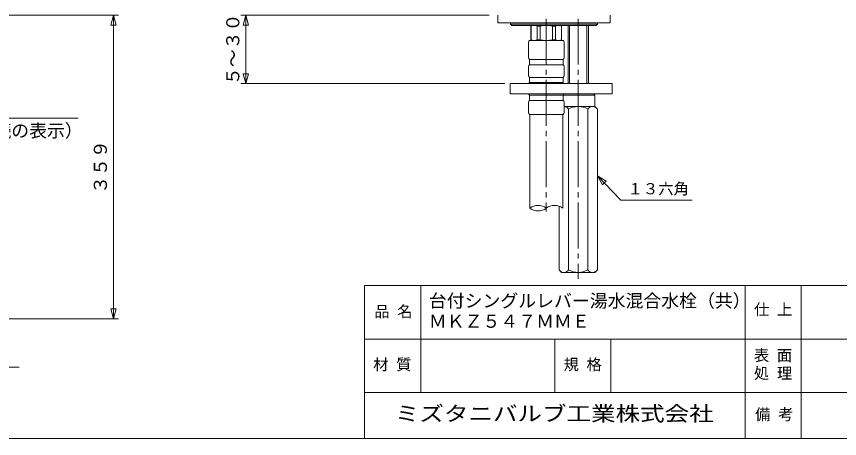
# Model space of a CAD drawing. Units: millimetres, scale not verified. Extents: x -373 to 395, y -278 to 275.
# Drawn here: x -95.3 to 227, y -278 to -112.6 of the extents above; entities that cross this region are included whole.
import ezdxf
from ezdxf.enums import TextEntityAlignment as Align

# ---------------------------------------------------------------- set-up
doc = ezdxf.new("R2010")
doc.units = ezdxf.units.MM
doc.header["$LTSCALE"] = 2
doc.linetypes.add('USER2', pattern=[12, 9, -1, 1, -1])
for name, color, linetype, lineweight in [('0-1_1', 7, 'Continuous', 18), ('0-2_2', 7, 'Continuous', 18), ('0-3_3', 7, 'Continuous', 18), ('0-4_4', 7, 'Continuous', 18)]:
    doc.layers.add(name, color=color, linetype=linetype, lineweight=lineweight)
doc.styles.add('ＭＳ ゴシック', font='')
doc.styles.get('ＭＳ ゴシック').set_extended_font_data('MS Gothic')

# ---------------------------------------------------------------- blocks, each defined once
blk = doc.blocks.new('D3')
at = {"layer": '0-3_3'}
for p, q in [((89.76, -112.065), (-7.489, -112.065)), ((-5.489, -112.065), (-4.453, -115.929)), ((-6.524, -115.929), (-4.453, -115.929)), ((-5.489, -138.877), (-6.524, -135.013)), ((-4.453, -135.013), (-6.524, -135.013)), ((-5.489, -138.877), (-4.453, -135.013)), ((95.96, -138.877), (-7.489, -138.877))]:
    blk.add_line(p, q, dxfattribs=at)
blk.add_lwpolyline([(-5.489, -138.877), (-5.489, -112.065), (-6.524, -115.929)], dxfattribs=at)
blk = doc.blocks.new('D4')
at = {"layer": '0-3_3'}
for p, q in [((-178.364, -112.065), (-55.329, -112.065)), ((-57.329, -112.065), (-56.294, -115.929)), ((-58.364, -115.929), (-56.294, -115.929)), ((-57.329, -231.046), (-58.364, -227.182)), ((-56.294, -227.182), (-58.364, -227.182)), ((-57.329, -231.046), (-56.294, -227.182)), ((-144.264, -231.046), (-55.329, -231.046))]:
    blk.add_line(p, q, dxfattribs=at)
blk.add_lwpolyline([(-57.329, -231.046), (-57.329, -112.065), (-58.364, -115.929)], dxfattribs=at)

msp = doc.modelspace()

# ---------------------------------------------------------------- linework, layer by layer
at = {"layer": '0-1_1'}
for p, q in [((40.982, -217.972), (394.982, -217.972)), ((40.982, -217.972), (40.982, -277.972)), ((62.982, -217.972), (62.982, -259.972)), ((189.982, -217.972), (189.982, -277.972)), ((211.982, -217.972), (211.982, -277.972)), ((40.982, -238.972), (284.982, -238.972)), ((115.482, -238.972), (115.482, -259.972)), ((137.482, -238.972), (137.482, -259.972)), ((40.982, -259.972), (394.982, -259.972))]:
    msp.add_line(p, q, dxfattribs=at)
msp.add_lwpolyline([(-373.022, 275.029), (-373.022, -277.972), (394.982, -277.972), (394.982, 275.029)], dxfattribs=at)
at = {"layer": '0-2_2'}
for p, q in [((93.16, -115.065), (93.16, -112.065)), ((137.16, -115.065), (137.16, -112.065)), ((137.16, -115.065), (93.16, -115.065)), ((98.16, -115.565), (98.16, -115.065)), ((98.16, -115.565), (98.66, -116.065)), ((132.16, -115.565), (98.16, -115.565)), ((132.16, -115.565), (131.66, -116.065)), ((132.16, -115.565), (132.16, -115.065)), ((131.66, -116.065), (98.66, -116.065)), ((106.16, -116.354), (106.66, -116.065)), ((106.16, -121.677), (106.16, -116.354)), ((106.198, -116.354), (106.16, -116.354)), ((106.198, -116.354), (106.198, -121.677)), ((117.66, -116.065), (106.66, -116.065)), ((108.596, -116.354), (109.762, -116.354)), ((108.596, -116.354), (108.596, -121.677)), ((109.762, -116.354), (109.762, -121.677)), ((114.558, -116.354), (114.558, -121.677)), ((115.724, -116.354), (114.558, -116.354)), ((115.724, -116.354), (115.724, -121.677)), ((117.66, -116.065), (118.16, -116.354)), ((118.122, -116.354), (118.122, -121.677)), ((118.122, -116.354), (118.16, -116.354)), ((118.16, -121.677), (118.16, -116.354)), ((120.66, -138.877), (120.66, -116.065)), ((121.285, -138.877), (121.285, -116.065)), ((128.035, -138.877), (128.035, -116.065)), ((128.66, -138.877), (128.66, -116.065)), ((105.56, -121.965), (118.76, -121.965)), ((106.16, -121.677), (106.66, -121.965)), ((106.198, -121.677), (106.16, -121.677)), ((106.66, -121.965), (117.66, -121.965)), ((108.596, -121.677), (109.762, -121.677)), ((115.724, -121.677), (114.558, -121.677)), ((117.66, -121.965), (118.16, -121.677)), ((118.16, -121.677), (118.122, -121.677)), ((105.16, -128.665), (105.16, -122.765)), ((119.16, -128.665), (119.16, -122.765)), ((105.56, -129.465), (112.16, -129.465)), ((105.56, -131.465), (105.56, -129.465)), ((105.56, -131.465), (112.16, -131.465)), ((118.76, -131.465), (112.16, -131.465)), ((105.16, -135.665), (105.16, -132.265)), ((119.16, -135.665), (119.16, -132.265)), ((105.56, -136.465), (112.16, -136.465)), ((105.56, -138.465), (105.56, -136.465)), ((105.56, -138.465), (112.16, -138.465)), ((118.76, -138.465), (112.16, -138.465)), ((97.96, -138.877), (97.96, -142.877)), ((97.96, -138.877), (137.96, -138.877)), ((137.96, -142.877), (137.96, -138.877)), ((97.96, -142.877), (137.96, -142.877)), ((105.56, -143.465), (112.16, -143.465)), ((105.56, -145.465), (105.56, -143.465)), ((118.76, -143.465), (112.16, -143.465)), ((118.66, -142.877), (130.66, -142.877)), ((118.76, -145.465), (118.76, -143.465)), ((131.16, -147.877), (131.16, -143.377)), ((105.16, -150.165), (105.16, -146.265)), ((105.56, -145.465), (112.16, -145.465)), ((118.76, -145.465), (112.16, -145.465)), ((119.16, -150.165), (119.16, -146.265)), ((119.16, -147.877), (131.16, -147.877)), ((131.16, -147.877), (132.166, -148.883)), ((105.56, -150.965), (112.16, -150.965)), ((105.71, -187.705), (105.71, -150.965)), ((118.76, -150.965), (112.16, -150.965)), ((118.61, -187.705), (118.61, -150.965)), ((120.907, -211.871), (120.907, -148.883)), ((128.413, -211.871), (128.413, -148.883)), ((132.166, -211.871), (132.166, -148.883)), ((117.155, -211.871), (117.155, -186.981)), ((117.155, -211.871), (118.161, -212.877)), ((132.166, -211.871), (131.16, -212.877)), ((118.161, -212.877), (131.16, -212.877))]:
    msp.add_line(p, q, dxfattribs=at)
at = {"layer": '0-2_2', "linetype": 'USER2'}
for p, q in [((112.16, -113.456), (112.16, -189.014)), ((124.66, -113.456), (124.66, -215.334))]:
    msp.add_line(p, q, dxfattribs=at)
at = {"layer": '0-2_2'}
for points in [[(118.76, -131.465), (118.76, -129.465), (112.16, -129.465)], [(118.76, -138.465), (118.76, -136.465), (112.16, -136.465)], [(130.66, -142.877), (131.16, -143.377), (118.863, -143.377)]]:
    msp.add_lwpolyline(points, dxfattribs=at)
for centre, radius, start, end in [((107.397, -118.699), 2.634, 62.92493, 117.07507), ((112.16, -126.169), 10.104, 90, 103.72913), ((112.16, -126.169), 10.104, 76.27087, 90), ((116.923, -118.699), 2.634, 62.92493, 117.07507), ((106.16, -122.765), 1, 126.8699, 180), ((107.397, -119.331), 2.634, 242.92493, 297.07507), ((112.16, -111.862), 10.104, 256.27087, 270), ((112.16, -111.862), 10.104, 270, 283.72913), ((116.923, -119.331), 2.634, 242.92493, 297.07507), ((118.16, -122.765), 1, 0, 53.1301), ((106.16, -128.665), 1, 180, 233.1301), ((118.16, -128.665), 1, 306.8699, 360), ((106.16, -132.265), 1, 126.8699, 180), ((118.16, -132.265), 1, 0, 53.1301), ((106.16, -135.665), 1, 180, 233.1301), ((106.16, -139.265), 1, 126.8699, 157.15838), ((118.16, -135.665), 1, 306.8699, 360), ((118.16, -139.265), 1, 22.84162, 53.1301), ((106.16, -142.665), 1, 192.22873, 233.1301), ((118.16, -142.665), 1, 306.8699, 347.77127), ((106.16, -146.265), 1, 126.8699, 180), ((118.16, -146.265), 1, 0, 53.1301), ((119.066, -150.065), 2.188, 32.71181, 87.5429), ((124.66, -155.383), 7.506, 60, 120), ((130.254, -150.065), 2.188, 45, 147.28819), ((106.16, -150.165), 1, 180, 233.1301), ((118.16, -150.165), 1, 306.8699, 360), ((108.935, -192.005), 5.375, 53.1301, 126.8699), ((115.385, -192.005), 5.375, 53.1301, 126.8699), ((108.935, -183.405), 5.375, 233.1301, 306.8699), ((119.067, -210.69), 2.187, 225, 327.31301), ((124.66, -205.374), 7.503, 239.98728, 300.01272), ((130.254, -210.69), 2.187, 212.68699, 315)]:
    msp.add_arc(centre, radius, start, end, dxfattribs=at)
at = {"layer": '0-3_3'}
for points in [[(132.166, -175.048), (141.366, -184.581), (169.314, -184.581)], [(-132.408, -234.958), (-122.29, -250.042), (-94.173, -250.042)]]:
    msp.add_lwpolyline(points, dxfattribs=at)
msp.add_lwpolyline([(134.849, -177.828), (135.594, -177.109), (132.166, -175.048), (134.104, -178.547)], close=True, dxfattribs=at)
at = {"layer": '0-4_4'}
msp.add_lwpolyline([(-141.815, -166.832), (-130.744, -152.41), (-71.073, -152.41)], dxfattribs=at)

# ---------------------------------------------------------------- block references
at = {"layer": '0-3_3'}
for name in ['D4', 'D3']:
    msp.add_blockref(name, (0, 0), dxfattribs=at)

# ---------------------------------------------------------------- texts
at = {"layer": '0-1_1', "style": 'ＭＳ ゴシック'}
for s, p in [('品 名', (44.793, -231.693)), ('仕 上', (193.513, -230.892)), ('表 面', (193.447, -248.892)), ('材 質', (44.398, -252.463)), ('規 格', (118.898, -252.463)), ('処 理', (193.447, -255.892)), ('備 考 ', (193.904, -272.025))]:
    msp.add_text(s, height=4.399, dxfattribs=at).set_placement(p, align=Align.BOTTOM_LEFT)
at = {"layer": '0-1_1', "style": 'ＭＳ ゴシック', "width": 1.2}
msp.add_text('ミズタニバルブ工業株式会社', height=5.865, dxfattribs=at).set_placement((52.887, -272.876), align=Align.BOTTOM_LEFT)
at = {"layer": '0-3_3', "style": 'ＭＳ ゴシック'}
for s, p in [('５～３０', (-6.489, -139.471)), ('３５９', (-58.329, -182.055))]:
    msp.add_text(s, height=5.132, rotation=90, dxfattribs=at).set_placement(p, align=Align.BOTTOM_LEFT)
for s, height, p in [('１３六角', 4.399, (143.996, -183.595)), ('台付シングルレバー湯水混合水栓（共）', 5.132, (66.171, -228.095)), ('ＭＫＺ５４７ＭＭＥ', 5.132, (66.171, -236.095))]:
    msp.add_text(s, height=height, dxfattribs=at).set_placement(p, align=Align.BOTTOM_LEFT)
at = {"layer": '0-4_4', "style": 'ＭＳ ゴシック'}
msp.add_text('（給水接続の表示）', height=5.132, dxfattribs=at).set_placement((-132.332, -161.435), align=Align.BOTTOM_LEFT)

doc.saveas('drawing.dxf')
